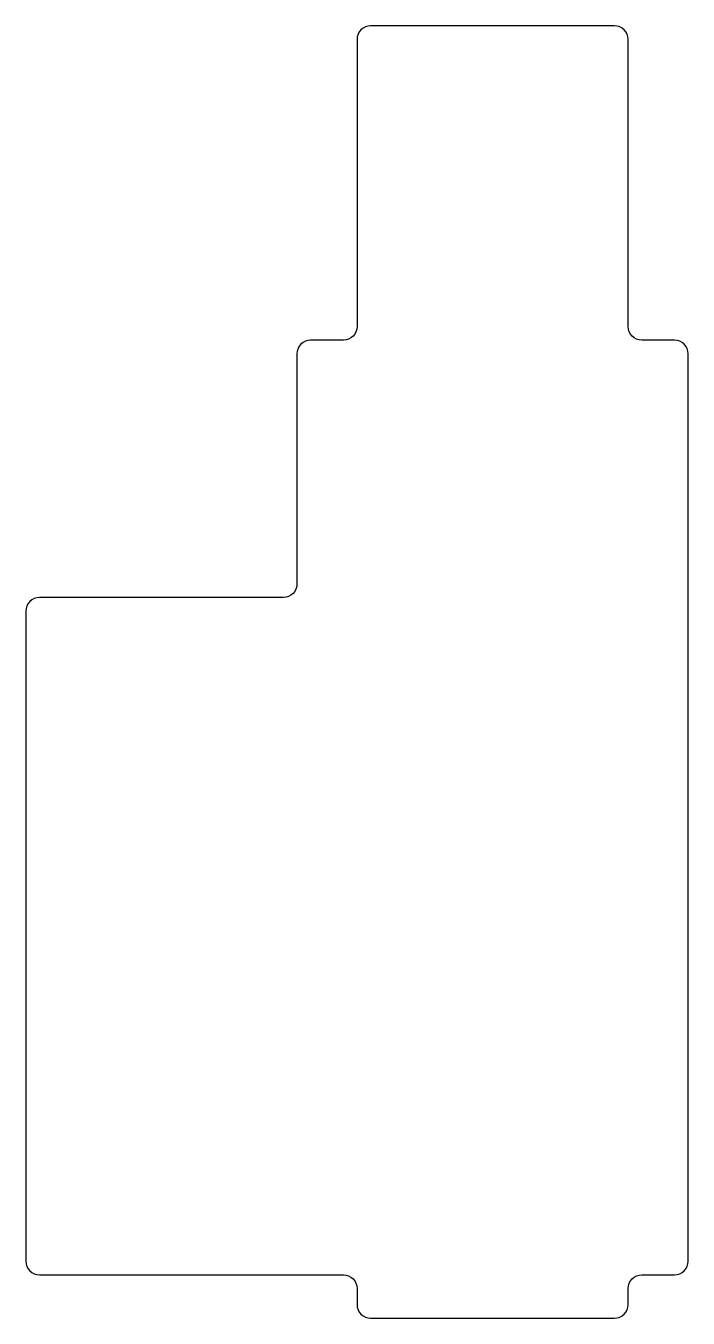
# Model space of a CAD drawing. Header units: millimetres. Extents: x -97.4 to -72.9, y 2.6 to 50.3.
import ezdxf

# ---------------------------------------------------------------- set-up
doc = ezdxf.new("R2010")
doc.units = ezdxf.units.MM
doc.layers.get('0').update_dxf_attribs({"linetype": 'CONTINUOUS'})

msp = doc.modelspace()

# ---------------------------------------------------------------- linework, layer by layer
msp.add_lwpolyline([(-96.852, 29.237, 0.414214), (-97.352, 28.737), (-97.352, 4.737, 0.414214), (-96.852, 4.237), (-85.638, 4.237, -0.414214), (-85.138, 3.737), (-85.138, 3.137, 0.414214), (-84.638, 2.637), (-75.638, 2.637, 0.414214), (-75.138, 3.137), (-75.138, 3.737, -0.414214), (-74.638, 4.237), (-73.425, 4.237, 0.414214), (-72.925, 4.737), (-72.925, 38.237, 0.414214), (-73.425, 38.737), (-74.638, 38.737, -0.414214), (-75.138, 39.237), (-75.138, 49.837, 0.414214), (-75.638, 50.337), (-84.638, 50.337, 0.414214), (-85.138, 49.837), (-85.138, 39.237, -0.414214), (-85.638, 38.737), (-86.852, 38.737, 0.414214), (-87.352, 38.237), (-87.352, 29.737, -0.414214), (-87.852, 29.237)], format="xyb", close=True)

doc.saveas('drawing.dxf')
